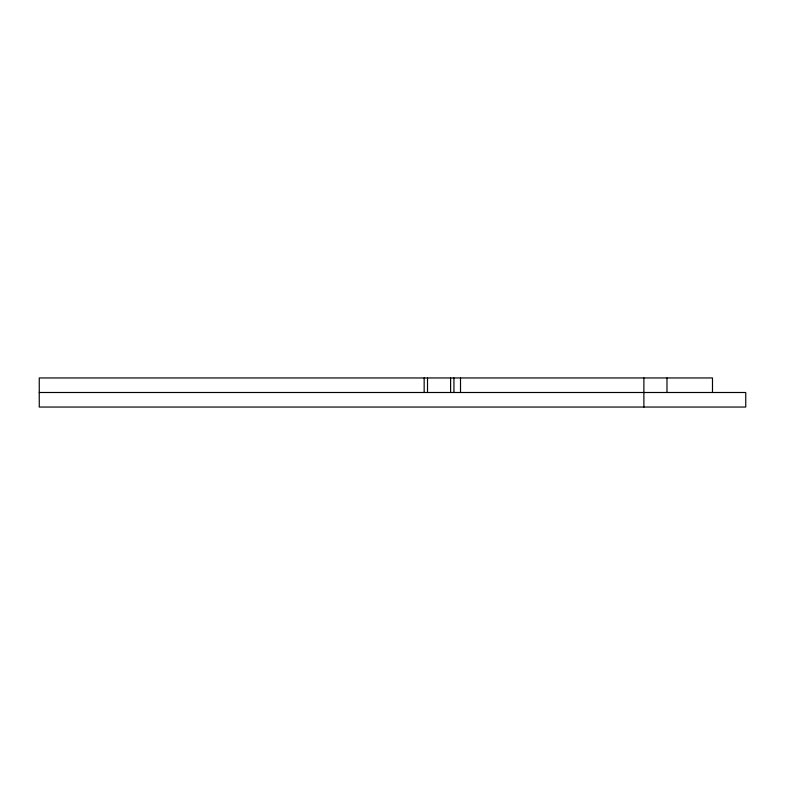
<?xml version="1.0" encoding="UTF-8"?>
<svg xmlns="http://www.w3.org/2000/svg" width="785" height="785" viewBox="0 0 785 785"><rect width="100%" height="100%" fill="white"/><g stroke="black" fill="none" stroke-linecap="round" stroke-linejoin="round"><path stroke-width="1.18" d="M39.25 392.5L745.75 392.5L745.75 407.042L39.25 407.042L39.25 377.958L712.486 377.958L712.486 392.5M666.985 377.958L666.985 392.5M643.886 377.958L643.886 407.042M460.51 377.958L460.51 392.5M453.946 377.958L453.946 392.5M450.61 377.958L450.61 392.5M427.511 377.958L427.511 392.5M424.165 377.958L424.165 392.5"/></g></svg>
